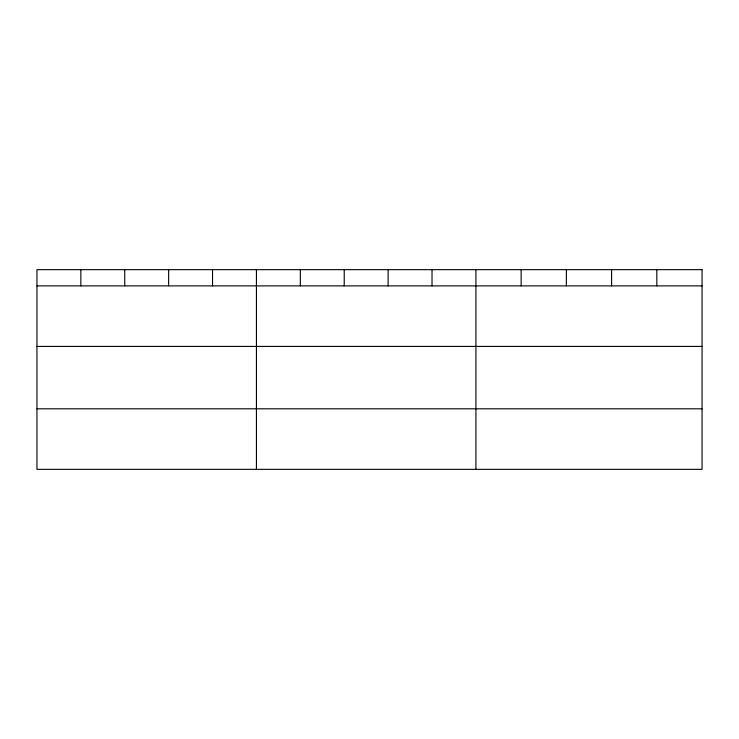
<?xml version="1.0" encoding="UTF-8"?>
<svg xmlns="http://www.w3.org/2000/svg" width="739" height="739" viewBox="0 0 739 739"><rect width="100%" height="100%" fill="white"/><g stroke="black" fill="none" stroke-linecap="round" stroke-linejoin="round"><path stroke-width="1.11" d="M36.95 285.882L702.05 285.882M36.95 346.425L702.05 346.425M36.95 408.806L702.05 408.806M656.823 269.652L656.823 285.882M611.596 269.652L611.596 285.882M566.37 269.652L566.37 285.882M521.143 269.652L521.143 285.882M475.916 269.652L475.916 469.348M432.019 269.652L432.019 285.882M388.123 269.652L388.123 285.882M344.226 269.652L344.226 285.882M300.33 269.652L300.33 285.882M256.433 269.652L256.433 469.348M212.536 269.652L212.536 285.882M168.64 269.652L168.64 285.882M124.743 269.652L124.743 285.882M80.847 269.652L80.847 285.882M702.05 269.652L36.95 269.652L36.95 469.348L702.05 469.348L702.05 269.652"/></g></svg>
